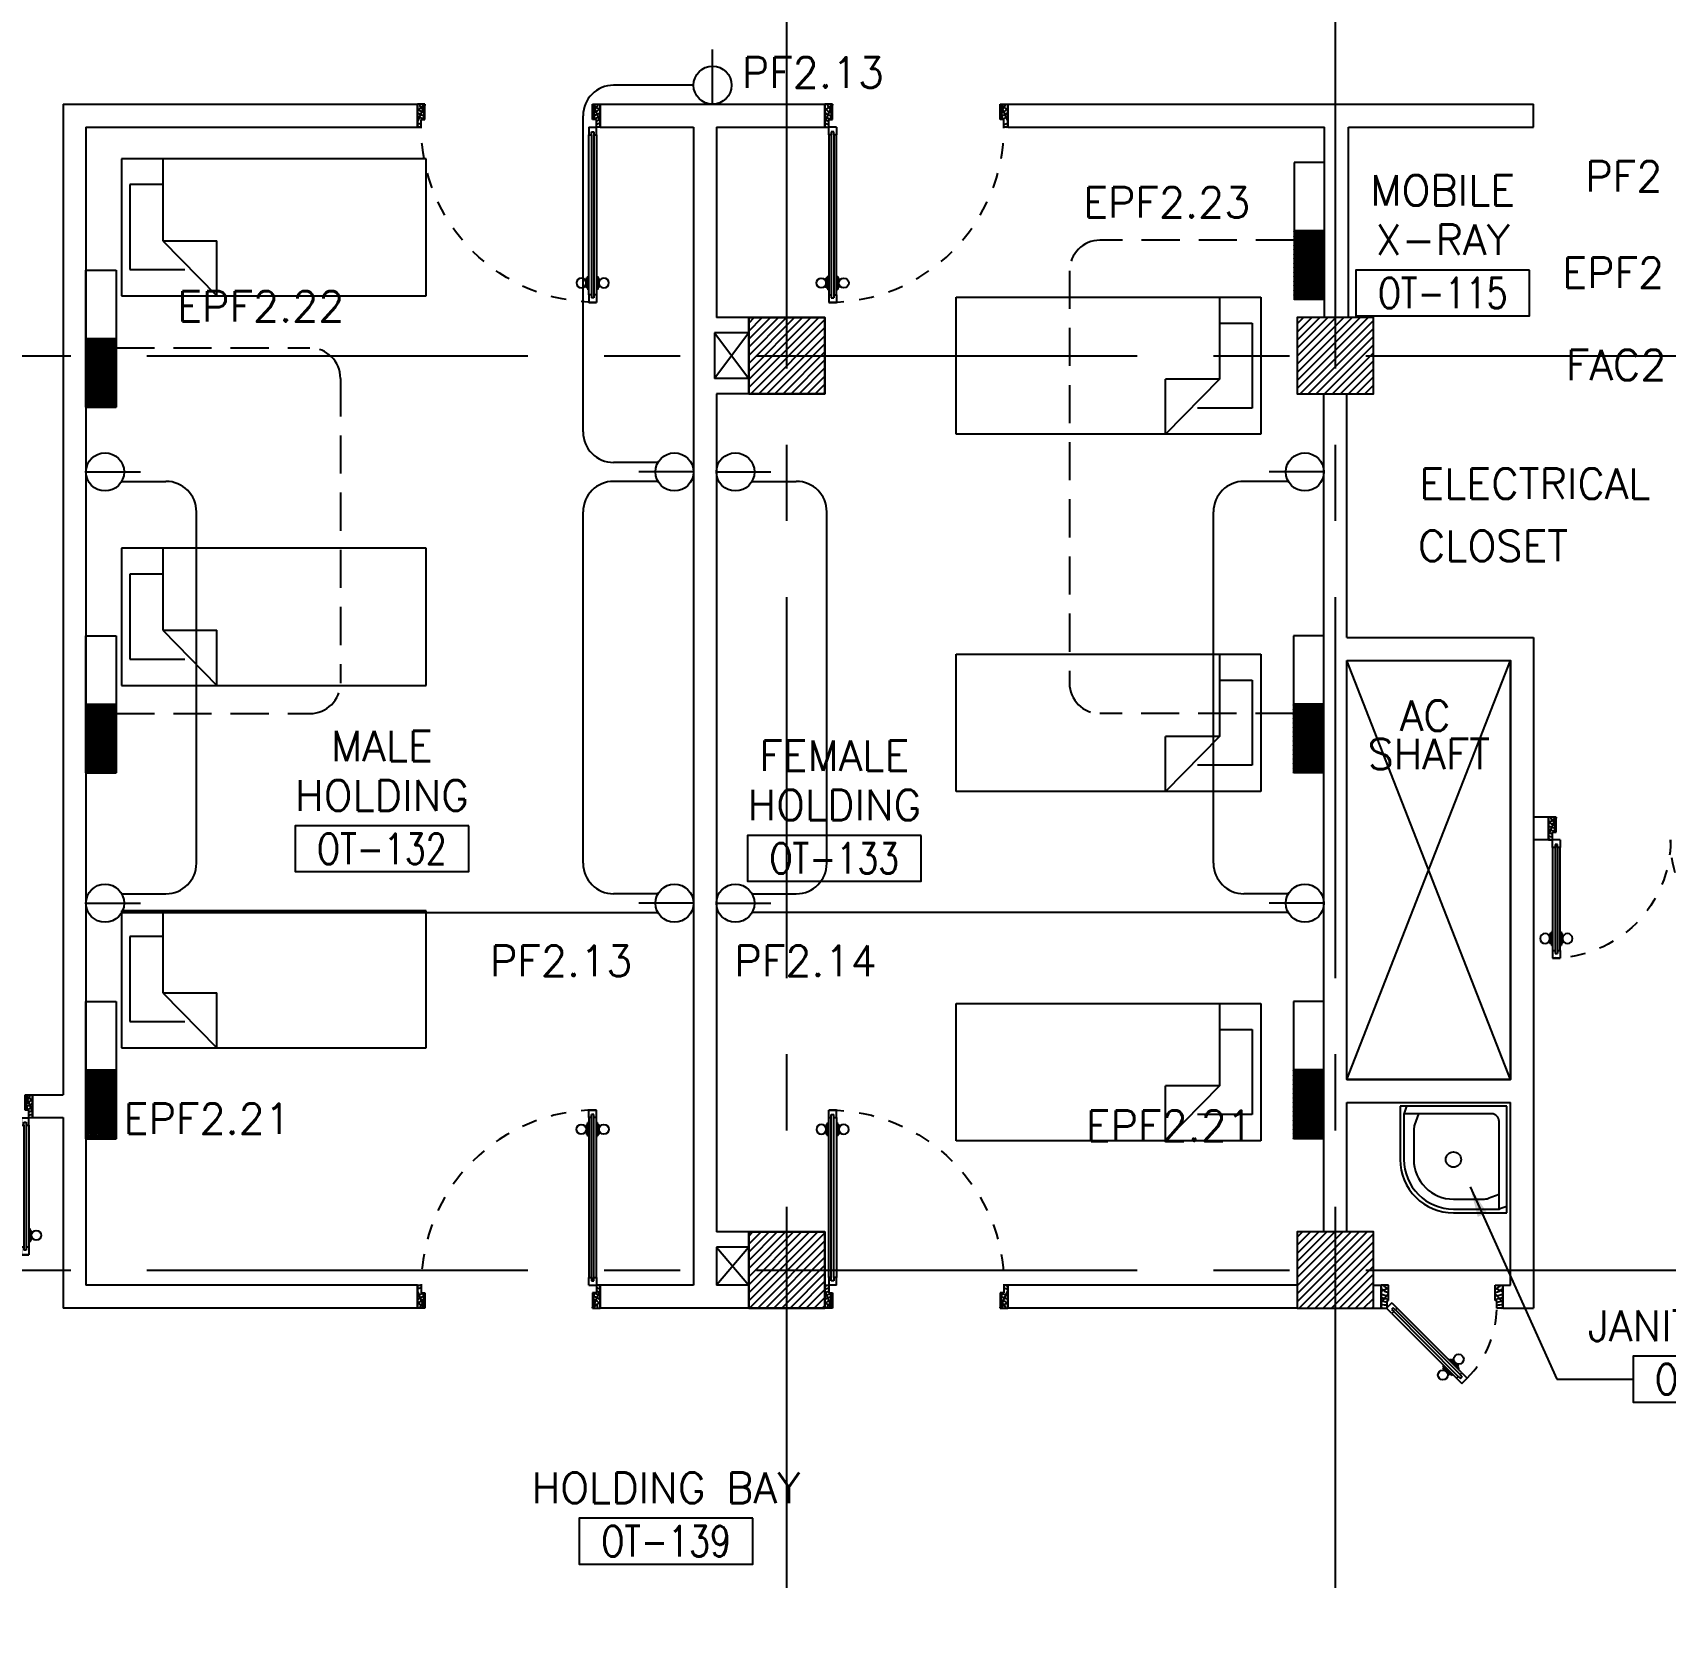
# Model space of a CAD drawing. Extents: x -0.4 to 91.9, y -1.1 to 78.4.
# Drawn here: x 19.6 to 30.32, y 34.54 to 45.09 of the extents above; entities that cross this region are included whole.
import ezdxf
from ezdxf.enums import TextEntityAlignment as Align

# ---------------------------------------------------------------- set-up
doc = ezdxf.new("R2010")
doc.units = 0
doc.header["$MEASUREMENT"] = 0
doc.linetypes.add('CENTERX2', pattern=[4, 2.5, -0.5, 0.5, -0.5])
doc.linetypes.add('HIDDEN', pattern=[0.375, 0.25, -0.125])
doc.layers.get('0').update_dxf_attribs({"color": 11, "linetype": 'CONTINUOUS'})
for name, color, linetype in [('AXES', 11, 'CENTERX2'), ('COL', 11, 'CONTINUOUS'), ('DOOR', 11, 'CONTINUOUS'), ('E-CLINE', 2, 'CONTINUOUS'), ('E-HLINE', 2, 'HIDDEN'), ('E-LITE', 4, 'CONTINUOUS'), ('E-SOCKETS', 4, 'CONTINUOUS'), ('E-TEXT', 4, 'CONTINUOUS'), ('FIX', 11, 'CONTINUOUS'), ('FUR', 11, 'CONTINUOUS'), ('HAT', 11, 'CONTINUOUS'), ('RM-BOX', 11, 'CONTINUOUS'), ('RM-NAME', 11, 'CONTINUOUS'), ('RM-NO', 11, 'CONTINUOUS'), ('SHAFT', 11, 'CONTINUOUS'), ('WALL', 11, 'CONTINUOUS')]:
    doc.layers.add(name, color=color, linetype=linetype)
doc.styles.add('ROMANS', font='ROMANS.shx', dxfattribs={"width": 0.6})

# ---------------------------------------------------------------- blocks, each defined once
blk = doc.blocks.new('*X66')
at = {"color": 0}
for p, q in [((42139, 149531), (42598, 149990)), ((42139, 149584), (42545, 149990)), ((42139, 149637), (42492, 149990)), ((42139, 149690), (42439, 149990)), ((42139, 149743), (42386, 149990)), ((42139, 149796), (42333, 149990)), ((42139, 149849), (42280, 149990)), ((42139, 149902), (42227, 149990)), ((42139, 149955), (42174, 149990)), ((42151, 149490), (42639, 149978)), ((42204, 149490), (42639, 149925)), ((42257, 149490), (42639, 149872)), ((42310, 149490), (42639, 149819)), ((42363, 149490), (42639, 149766)), ((42416, 149490), (42639, 149713)), ((42469, 149490), (42639, 149660)), ((42522, 149490), (42639, 149607)), ((42575, 149490), (42639, 149554)), ((42628, 149490), (42639, 149501))]:
    blk.add_line(p, q, dxfattribs=at)
blk = doc.blocks.new('*X65')
at = {"color": 0}
for p, q in [((38539, 149537), (38992, 149990)), ((38539, 149590), (38939, 149990)), ((38539, 149643), (38886, 149990)), ((38539, 149696), (38833, 149990)), ((38539, 149749), (38780, 149990)), ((38539, 149802), (38726, 149990)), ((38539, 149856), (38673, 149990)), ((38539, 149909), (38620, 149990)), ((38539, 149962), (38567, 149990)), ((38545, 149490), (39039, 149984)), ((38598, 149490), (39039, 149931)), ((38651, 149490), (39039, 149878)), ((38704, 149490), (39039, 149825)), ((38757, 149490), (39039, 149772)), ((38810, 149490), (39039, 149719)), ((38863, 149490), (39039, 149666)), ((38916, 149490), (39039, 149613)), ((38969, 149490), (39039, 149560)), ((39022, 149490), (39039, 149507))]:
    blk.add_line(p, q, dxfattribs=at)
blk = doc.blocks.new('*X62')
at = {"color": 0}
for p, q in [((42139, 155524), (42605, 155990)), ((42139, 155577), (42552, 155990)), ((42139, 155630), (42499, 155990)), ((42139, 155683), (42446, 155990)), ((42139, 155736), (42393, 155990)), ((42139, 155789), (42340, 155990)), ((42139, 155842), (42287, 155990)), ((42139, 155895), (42234, 155990)), ((42139, 155948), (42181, 155990)), ((42158, 155490), (42639, 155971)), ((42211, 155490), (42639, 155918)), ((42264, 155490), (42639, 155865)), ((42317, 155490), (42639, 155812)), ((42370, 155490), (42639, 155759)), ((42423, 155490), (42639, 155706)), ((42476, 155490), (42639, 155653)), ((42529, 155490), (42639, 155600)), ((42582, 155490), (42639, 155546)), ((42635, 155490), (42639, 155493))]:
    blk.add_line(p, q, dxfattribs=at)
blk = doc.blocks.new('*X61')
at = {"color": 0}
for p, q in [((38539, 155530), (38999, 155990)), ((38539, 155583), (38946, 155990)), ((38539, 155636), (38893, 155990)), ((38539, 155689), (38840, 155990)), ((38539, 155742), (38787, 155990)), ((38539, 155795), (38734, 155990)), ((38539, 155848), (38681, 155990)), ((38539, 155901), (38628, 155990)), ((38539, 155954), (38575, 155990)), ((38552, 155490), (39039, 155977)), ((38605, 155490), (39039, 155924)), ((38658, 155490), (39039, 155871)), ((38711, 155490), (39039, 155818)), ((38764, 155490), (39039, 155765)), ((38817, 155490), (39039, 155712)), ((38870, 155490), (39039, 155659)), ((38923, 155490), (39039, 155606)), ((38976, 155490), (39039, 155553)), ((39029, 155490), (39039, 155500))]:
    blk.add_line(p, q, dxfattribs=at)
blk = doc.blocks.new('RM1')
at = {"layer": 'RM-BOX'}
blk.add_lwpolyline([(570, -200), (-570, -200), (-570, -500), (570, -500)], close=True, dxfattribs=at)
at = {"layer": 'RM-NAME', "style": 'ROMANS'}
for tag, p in [('ROOMNAME1', (0, 324)), ('ROOMNAME2', (0, 0))]:
    blk.add_attdef(tag, text='', height=200, dxfattribs=at).set_placement(p, align=Align.MIDDLE)
at = {"layer": 'RM-NO', "style": 'ROMANS', "width": 0.8}
blk.add_attdef('ROOMNO', text='', height=200, dxfattribs=at).set_placement((0, -350), align=Align.MIDDLE)
blk = doc.blocks.new('COL50')
at = {"layer": 'COL'}
blk.add_lwpolyline([(-250, 250), (-250, -250), (250, -250), (250, 250)], close=True, dxfattribs=at)
blk = doc.blocks.new('DOOR80A')
at = {"layer": 'DOOR', "color": 0, "linetype": 'ByBlock'}
for p, q in [((50, 0), (0, 0)), ((0, -150), (0, 0)), ((50, -100), (50, 0)), ((750, 0), (800, 0)), ((750, -100), (750, 0)), ((800, -150), (800, 0)), ((40, -100), (50, -100)), ((40, -150), (40, -100)), ((760, -100), (750, -100)), ((760, -150), (760, -100)), ((0, -150), (40, -150)), ((71, -115), (36, -150)), ((71, -185), (36, -150)), ((80, -148), (69, -159)), ((69, -159), (83, -173)), ((71, -115), (106, -150)), ((83, -173), (71, -185)), ((94, -162), (80, -148)), ((106, -150), (94, -162)), ((800, -150), (760, -150)), ((409, -523), (404, -528)), ((404, -528), (467, -592)), ((444, -488), (449, -483)), ((449, -483), (513, -546)), ((458, -492), (465, -485)), ((504, -537), (458, -492)), ((510, -531), (465, -485)), ((504, -537), (510, -531)), ((413, -537), (406, -543)), ((452, -589), (406, -543)), ((458, -583), (413, -537)), ((458, -583), (452, -589)), ((472, -587), (467, -592)), ((495, -610), (507, -598)), ((495, -610), (531, -645)), ((507, -598), (522, -612)), ((508, -551), (513, -546)), ((519, -586), (531, -574)), ((519, -586), (533, -600)), ((522, -612), (533, -600)), ((531, -574), (566, -610)), ((531, -645), (566, -610)), ((566, -610), (531, -645)), ((566, -610), (531, -645))]:
    blk.add_line(p, q, dxfattribs=at)
at = {"layer": 'DOOR', "linetype": 'ByBlock'}
for p, q in [((0, 0), (0, -150)), ((800, 0), (800, -150)), ((71, -185), (495, -610)), ((83, -173), (507, -598)), ((94, -162), (519, -586)), ((531, -574), (106, -150))]:
    blk.add_line(p, q, dxfattribs=at)
at = {"layer": 'DOOR', "color": 9, "linetype": 'ByBlock'}
for p, q in [((50, -20), (0, -40)), ((50, -57), (0, -114)), ((750, -20), (800, -40)), ((750, -57), (800, -114))]:
    blk.add_line(p, q, dxfattribs=at)
at = {"layer": 'DOOR', "color": 0, "linetype": 'ByBlock'}
for centre in [(510, -485), (406, -589)]:
    blk.add_circle(centre, 32.4, dxfattribs=at)
at = {"layer": 'DOOR', "color": 9, "linetype": 'ByBlock'}
for centre, radius, start, end in [((83, 61), 90.6, 222.1924, 248.8332), ((717, 61), 90.6, 291.1668, 317.8076), ((84, 75), 128, 228.9138, 254.5616), ((93, 163), 237, 247.0019, 259.6432), ((96, 237), 331, 253.1999, 262.0767), ((97, 305), 419, 256.6141, 262.1784), ((716, 75), 128, 285.4384, 311.0862), ((707, 163), 237, 280.3568, 292.9981), ((704, 237), 331, 277.9233, 286.8001), ((703, 305), 419, 277.8216, 283.3859), ((98, 371), 505, 258.8249, 263.419), ((50, 0), 154, 251.1053, 256.2858), ((702, 371), 505, 276.581, 281.1751), ((750, 0), 154, 283.7142, 288.8947)]:
    blk.add_arc(centre, radius, start, end, dxfattribs=at)
at = {"layer": 'DOOR', "linetype": 'HIDDEN', "ltscale": 0.5}
blk.add_arc((85, -136), 675, 315.4463, 358.7997, dxfattribs=at)
at = {"layer": 'WALL'}
for p, q in [((0, 0), (0, -150)), ((800, 0), (800, -150))]:
    blk.add_line(p, q, dxfattribs=at)
blk = doc.blocks.new('JAN-001')
for p, q in [((730, -30), (30, -30)), ((30, -30), (30, -730)), ((705, -80), (130, -80)), ((610, -80), (635, -152)), ((688, -30), (704, -76)), ((705, -380), (705, -84)), ((730, -380), (730, -30)), ((80, -130), (80, -705)), ((640, -380), (640, -184)), ((80, -610), (152, -635)), ((184, -640), (380, -640)), ((30, -688), (76, -704)), ((30, -730), (380, -730)), ((84, -705), (380, -705))]:
    blk.add_line(p, q)
blk.add_circle((380, -380), 50)
for centre, radius, start, end in [((130, -130), 50, 90, 180), ((680, -84), 25, 0, 19.0039), ((540, -184), 100, 0, 19.0039), ((380, -380), 350, 270, 0), ((380, -380), 325, 270, 0), ((380, -380), 260, 270, 0), ((184, -540), 100, 250.9961, 270), ((84, -680), 25, 250.9961, 270)]:
    blk.add_arc(centre, radius, start, end)
blk = doc.blocks.new('A$C2A864A15')
at = {"layer": 'FIX', "rotation": 270}
blk.add_blockref('JAN-001', (730, 730), dxfattribs=at)
blk = doc.blocks.new('DD1600')
at = {"layer": 'DOOR', "color": 0, "linetype": 'ByBlock'}
for p, q in [((235881, 58759), (235931, 58759)), ((235931, 58759), (235881, 58759)), ((235881, 58709), (235881, 58759)), ((235898, 58729), (235914, 58729)), ((235898, 58709), (235898, 58729)), ((235914, 58709), (235914, 58729)), ((235931, 58709), (235931, 58759)), ((237431, 58759), (237381, 58759)), ((237381, 58759), (237431, 58759)), ((237381, 58709), (237381, 58759)), ((237414, 58729), (237398, 58729)), ((237398, 58709), (237398, 58729)), ((237414, 58709), (237414, 58729)), ((237431, 58709), (237431, 58759)), ((235874, 58664), (235865, 58664)), ((235865, 58664), (235865, 58599)), ((235881, 58676), (235874, 58676)), ((235874, 58586), (235874, 58676)), ((235874, 58664), (235874, 58599)), ((235881, 58709), (235898, 58709)), ((235914, 58709), (235931, 58709)), ((235931, 58676), (235938, 58676)), ((235938, 58586), (235938, 58676)), ((235938, 58664), (235947, 58664)), ((235938, 58664), (235938, 58599)), ((235947, 58664), (235947, 58599)), ((237374, 58664), (237365, 58664)), ((237365, 58664), (237365, 58599)), ((237381, 58676), (237374, 58676)), ((237374, 58586), (237374, 58676)), ((237374, 58664), (237374, 58599)), ((237398, 58709), (237381, 58709)), ((237431, 58709), (237414, 58709)), ((237431, 58676), (237438, 58676)), ((237438, 58586), (237438, 58676)), ((237438, 58664), (237447, 58664)), ((237438, 58664), (237438, 58599)), ((237447, 58664), (237447, 58599)), ((235874, 58599), (235865, 58599)), ((235881, 58586), (235874, 58586)), ((235931, 58586), (235938, 58586)), ((235938, 58599), (235947, 58599)), ((237374, 58599), (237365, 58599)), ((237381, 58586), (237374, 58586)), ((237431, 58586), (237438, 58586)), ((237438, 58599), (237447, 58599)), ((235856, 57834), (235856, 57984)), ((235856, 57984), (235881, 57984)), ((235898, 58034), (235881, 58034)), ((235881, 58034), (235881, 57984)), ((235931, 57984), (235881, 57984)), ((235881, 57984), (235881, 57934)), ((235898, 58014), (235898, 58034)), ((235914, 58014), (235898, 58014)), ((235931, 58034), (235914, 58034)), ((235914, 58034), (235914, 58014)), ((235931, 57984), (235931, 58034)), ((237381, 58034), (237398, 58034)), ((237381, 57984), (237381, 58034)), ((237381, 57984), (237431, 57984)), ((237398, 58034), (237398, 58014)), ((237398, 58014), (237414, 58014)), ((237414, 58034), (237431, 58034)), ((237414, 58014), (237414, 58034)), ((237431, 58034), (237431, 57984)), ((237456, 57984), (237431, 57984)), ((237431, 57984), (237431, 57934)), ((237456, 57834), (237456, 57984)), ((235881, 57934), (235906, 57934)), ((235906, 57934), (235906, 57834)), ((237406, 57934), (237406, 57834)), ((237431, 57934), (237406, 57934)), ((235906, 57834), (235856, 57834)), ((237406, 57834), (237456, 57834))]:
    blk.add_line(p, q, dxfattribs=at)
at = {"layer": 'DOOR', "linetype": 'ByBlock'}
for p, q in [((235881, 58034), (235881, 58709)), ((235898, 58034), (235898, 58709)), ((235914, 58034), (235914, 58709)), ((235931, 58709), (235931, 58034)), ((237381, 58709), (237381, 58034)), ((237398, 58034), (237398, 58709)), ((237414, 58034), (237414, 58709)), ((237431, 58034), (237431, 58709))]:
    blk.add_line(p, q, dxfattribs=at)
at = {"layer": 'DOOR', "color": 9, "linetype": 'ByBlock'}
for p, q in [((235906, 57834), (235856, 57947)), ((235906, 57834), (235856, 57874)), ((235906, 57834), (235893, 57934)), ((237406, 57834), (237456, 57947)), ((237406, 57834), (237420, 57934)), ((237406, 57834), (237456, 57874))]:
    blk.add_line(p, q, dxfattribs=at)
at = {"layer": 'DOOR', "color": 0, "linetype": 'ByBlock'}
for centre in [(235833, 58631), (235980, 58631), (237333, 58631), (237480, 58631)]:
    blk.add_circle(centre, 32.4, dxfattribs=at)
at = {"layer": 'DOOR', "linetype": 'HIDDEN', "ltscale": 0.5}
for centre, start, end in [((235882, 57984), 359.9683, 90.0296), ((237431, 57984), 89.9704, 180.0317)]:
    blk.add_arc(centre, 775, start, end, dxfattribs=at)
at = {"layer": 'DOOR', "color": 9, "linetype": 'ByBlock'}
for centre, radius, start, end in [((235906, 57834), 154, 103.7142, 108.8947), ((237406, 57834), 154, 71.1053, 76.2858), ((235906, 57834), 134, 100.72, 111.8402), ((235906, 57834), 114, 102.6226, 115.9162), ((235906, 57834), 94.4, 90, 121.9818), ((235906, 57834), 74.4, 90, 132.2236), ((235906, 57834), 54.4, 90, 156.7926), ((235906, 57834), 34.4, 90, 180), ((237406, 57834), 94.4, 58.0182, 90), ((237406, 57834), 74.4, 47.7764, 90), ((237406, 57834), 54.4, 23.2074, 90), ((237406, 57834), 34.4, 0, 90), ((237406, 57834), 134, 68.1598, 79.28), ((237406, 57834), 114, 64.0838, 77.3774), ((235906, 57834), 14.4, 90, 180), ((237406, 57834), 14.4, 0, 90)]:
    blk.add_arc(centre, radius, start, end, dxfattribs=at)
blk = doc.blocks.new('A$C272A55A0')
at = {"layer": 'DOOR', "color": 0, "linetype": 'ByBlock'}
for p, q in [((0, 900), (0, 1050)), ((50, 1050), (0, 1050)), ((50, 950), (50, 1050)), ((1750, 950), (1750, 1050)), ((1750, 1050), (1800, 1050)), ((1800, 1050), (1800, 900)), ((0, 900), (25, 900)), ((25, 950), (50, 950)), ((25, 900), (25, 950)), ((75, 900), (25, 900)), ((25, 850), (25, 900)), ((58, 870), (42, 870)), ((42, 870), (42, 850)), ((58, 850), (58, 870)), ((75, 900), (75, 850)), ((1725, 900), (1775, 900)), ((1725, 900), (1725, 850)), ((1742, 870), (1758, 870)), ((1742, 850), (1742, 870)), ((1775, 950), (1750, 950)), ((1758, 870), (1758, 850)), ((1775, 900), (1775, 950)), ((1800, 900), (1775, 900)), ((1775, 850), (1775, 900)), ((42, 850), (25, 850)), ((75, 850), (58, 850)), ((1725, 850), (1742, 850)), ((1758, 850), (1775, 850)), ((1718, 160), (1709, 160)), ((1709, 95), (1709, 160)), ((1725, 173), (1718, 173)), ((1718, 173), (1718, 83)), ((1718, 95), (1718, 160)), ((1775, 173), (1782, 173)), ((1782, 173), (1782, 83)), ((1782, 160), (1791, 160)), ((1782, 95), (1782, 160)), ((1791, 95), (1791, 160)), ((25, 50), (42, 50)), ((25, 50), (25, 0)), ((25, 0), (75, 0)), ((75, 0), (25, 0)), ((42, 50), (42, 30)), ((42, 30), (58, 30)), ((58, 50), (75, 50)), ((58, 50), (58, 30)), ((75, 50), (75, 0)), ((1718, 95), (1709, 95)), ((1725, 83), (1718, 83)), ((1742, 50), (1725, 50)), ((1725, 50), (1725, 0)), ((1775, 0), (1725, 0)), ((1725, 0), (1775, 0)), ((1742, 50), (1742, 30)), ((1758, 30), (1742, 30)), ((1775, 50), (1758, 50)), ((1758, 50), (1758, 30)), ((1775, 83), (1782, 83)), ((1775, 50), (1775, 0)), ((1782, 95), (1791, 95))]:
    blk.add_line(p, q, dxfattribs=at)
at = {"layer": 'DOOR', "color": 9, "linetype": 'ByBlock'}
for p, q in [((50, 1050), (0, 1010)), ((50, 1050), (0, 937)), ((50, 1050), (37, 950)), ((1750, 1050), (1800, 1010)), ((1750, 1050), (1800, 937)), ((1750, 1050), (1763, 950))]:
    blk.add_line(p, q, dxfattribs=at)
at = {"layer": 'DOOR', "linetype": 'ByBlock'}
for p, q in [((25, 850), (25, 50)), ((42, 850), (42, 50)), ((58, 850), (58, 50)), ((75, 50), (75, 850)), ((1725, 50), (1725, 850)), ((1742, 850), (1742, 50)), ((1758, 850), (1758, 50)), ((1775, 850), (1775, 50))]:
    blk.add_line(p, q, dxfattribs=at)
at = {"layer": 'DOOR', "color": 0, "linetype": 'ByBlock'}
for centre in [(1676, 128), (1824, 128)]:
    blk.add_circle(centre, 32.4, dxfattribs=at)
at = {"layer": 'DOOR', "color": 9, "linetype": 'ByBlock'}
for centre, radius, start, end in [((50, 1050), 54.4, 203.2074, 270), ((50, 1050), 74.4, 227.7764, 270), ((50, 1050), 94.4, 238.0182, 270), ((50, 1050), 34.4, 180, 270), ((50, 1050), 14.4, 180, 270), ((1750, 1050), 14.4, 270, 0), ((1750, 1050), 34.4, 270, 0), ((1750, 1050), 54.4, 270, 336.7926), ((1750, 1050), 74.4, 270, 312.2236), ((1750, 1050), 94.4, 270, 301.9818), ((50, 1050), 114, 244.0838, 257.3774), ((50, 1050), 134, 248.1598, 259.28), ((50, 1050), 154, 251.1053, 256.2858), ((1750, 1050), 114, 282.6226, 295.9162), ((1750, 1050), 134, 280.72, 291.8402), ((1750, 1050), 154, 283.7142, 288.8947)]:
    blk.add_arc(centre, radius, start, end, dxfattribs=at)
at = {"layer": 'DOOR', "linetype": 'HIDDEN', "ltscale": 0.5}
for centre, start, end in [((50, 851), 268.3174, 3.2965), ((1750, 851), 176.7035, 271.6826)]:
    blk.add_arc(centre, 851, start, end, dxfattribs=at)
at = {"layer": 'WALL', "linetype": 'ByBlock'}
blk.add_line((1800, 900), (1800, 1050), dxfattribs=at)
blk = doc.blocks.new('DOOR100')
at = {"layer": 'DOOR', "color": 0, "linetype": 'ByBlock'}
for p, q in [((-25, 1300), (-75, 1300)), ((-75, 1300), (-25, 1300)), ((-75, 1250), (-75, 1300)), ((-25, 1250), (-25, 1300)), ((-82, 1205), (-91, 1205)), ((-91, 1205), (-91, 1140)), ((-75, 1218), (-82, 1218)), ((-82, 1128), (-82, 1218)), ((-82, 1205), (-82, 1140)), ((-58, 1250), (-75, 1250)), ((-42, 1270), (-58, 1270)), ((-58, 1250), (-58, 1270)), ((-42, 1250), (-42, 1270)), ((-25, 1250), (-42, 1250)), ((-25, 1218), (-18, 1218)), ((-18, 1128), (-18, 1218)), ((-18, 1205), (-9, 1205)), ((-18, 1205), (-18, 1140)), ((-9, 1205), (-9, 1140)), ((-82, 1140), (-91, 1140)), ((-75, 1128), (-82, 1128)), ((-25, 1128), (-18, 1128)), ((-18, 1140), (-9, 1140)), ((-1200, 0), (-1200, 150)), ((-1200, 150), (-1175, 150)), ((-1200, 150), (-1200, 0)), ((-1175, 150), (-1175, 100)), ((-75, 200), (-58, 200)), ((-75, 150), (-75, 200)), ((-75, 150), (-25, 150)), ((-58, 200), (-58, 180)), ((-58, 180), (-42, 180)), ((-42, 200), (-25, 200)), ((-42, 180), (-42, 200)), ((-25, 200), (-25, 150)), ((0, 150), (-25, 150)), ((-25, 150), (-25, 100)), ((0, 150), (0, 0)), ((-1150, 0), (-1200, 0)), ((-1175, 100), (-1150, 100)), ((-1150, 100), (-1150, 0)), ((-50, 100), (-50, 0)), ((-25, 100), (-50, 100)), ((-50, 0), (0, 0))]:
    blk.add_line(p, q, dxfattribs=at)
at = {"layer": 'DOOR', "linetype": 'ByBlock'}
for p, q in [((-75, 1250), (-75, 200)), ((-58, 200), (-58, 1250)), ((-42, 200), (-42, 1250)), ((-25, 200), (-25, 1250)), ((0, 0), (0, 150))]:
    blk.add_line(p, q, dxfattribs=at)
at = {"layer": 'DOOR', "color": 9, "linetype": 'ByBlock'}
for p, q in [((-1150, 0), (-1200, 114)), ((-50, 0), (0, 114)), ((-1150, 0), (-1200, 40)), ((-1150, 0), (-1163, 100)), ((-50, 0), (-37, 100)), ((-50, 0), (0, 40))]:
    blk.add_line(p, q, dxfattribs=at)
at = {"layer": 'DOOR', "color": 0, "linetype": 'ByBlock'}
for centre in [(-124, 1173), (24, 1173)]:
    blk.add_circle(centre, 32.4, dxfattribs=at)
at = {"layer": 'DOOR', "linetype": 'HIDDEN', "ltscale": 0.5}
blk.add_arc((-25, 150), 1150, 90, 180.0001, dxfattribs=at)
at = {"layer": 'DOOR', "color": 9, "linetype": 'ByBlock'}
for centre, radius, start, end in [((-1150, 0), 154, 103.7142, 108.8947), ((-1150, 0), 134, 100.72, 111.8402), ((-50, 0), 134, 68.1598, 79.28), ((-50, 0), 114, 64.0838, 77.3774), ((-50, 0), 154, 71.1053, 76.2858), ((-1150, 0), 94.4, 90, 121.9818), ((-1150, 0), 74.4, 90, 132.2236), ((-1150, 0), 54.4, 90, 156.7926), ((-1150, 0), 34.4, 90, 180), ((-1150, 0), 14.4, 90, 180), ((-50, 0), 94.4, 58.0182, 90), ((-50, 0), 74.4, 47.7764, 90), ((-50, 0), 54.4, 23.2074, 90), ((-50, 0), 34.4, 0, 90), ((-50, 0), 14.4, 0, 90)]:
    blk.add_arc(centre, radius, start, end, dxfattribs=at)
blk = doc.blocks.new('BHU')
at = {"color": 8}
for p, q in [((0, -311), (145, 1)), ((0, -340), (159, 1)), ((0, -370), (173, 1)), ((0, -399), (187, 1)), ((0, -281), (132, 1)), ((0, -251), (118, 1)), ((0, -15), (7, 1)), ((0, -44), (21, 1)), ((0, -74), (35, 1)), ((0, -104), (49, 1)), ((0, -133), (63, 1)), ((0, -163), (76, 1)), ((0, -192), (90, 1)), ((0, -222), (104, 1)), ((0, -429), (199, -1)), ((4, -450), (199, -31)), ((18, -450), (199, -61)), ((32, -450), (199, -90)), ((45, -450), (199, -120)), ((59, -450), (199, -149)), ((73, -450), (199, -179)), ((87, -450), (199, -208)), ((101, -450), (199, -238)), ((114, -450), (199, -268)), ((128, -450), (199, -297)), ((142, -450), (199, -327)), ((156, -450), (199, -356)), ((169, -450), (199, -386)), ((183, -450), (199, -416)), ((197, -450), (199, -445))]:
    blk.add_line(p, q, dxfattribs=at)
at = {"layer": 'E-SOCKETS'}
for p, q in [((0, 450), (199, 450)), ((0, -450), (0, 450)), ((199, 450), (199, -450))]:
    blk.add_line(p, q, dxfattribs=at)
at = {"layer": 'E-SOCKETS', "color": 4}
for p, q in [((0, 1), (199, 1)), ((0, -450), (199, -450))]:
    blk.add_line(p, q, dxfattribs=at)

msp = doc.modelspace()

# ---------------------------------------------------------------- linework, layer by layer
at = {"layer": 'AXES'}
for p, q in [((24.55, -1.1143), (24.55, 77.6984)), ((28.15, -1.1143), (28.15, 77.6984)), ((0.35, 42.97), (68.39, 42.97)), ((0.35, 36.97), (68.39, 36.97))]:
    msp.add_line(p, q, dxfattribs=at)
at = {"layer": 'COL'}
for points in [[(24.3, 43.22), (24.3, 42.72), (24.8, 42.72), (24.8, 43.22)], [(24.3, 37.22), (24.3, 36.72), (24.8, 36.72), (24.8, 37.22)]]:
    msp.add_lwpolyline(points, close=True, dxfattribs=at)
at = {"layer": 'E-CLINE', "color": 4}
msp.add_line((23.9375, 44.745), (23.4128, 44.745), dxfattribs=at)
at = {"layer": 'E-CLINE', "color": 4, "linetype": 'ByBlock'}
for p, q in [((23.2128, 42.4695), (23.2128, 44.545)), ((23.704, 42.2695), (23.4128, 42.2695)), ((20.1835, 42.1454), (20.4747, 42.1454)), ((23.704, 42.1454), (23.4128, 42.1454)), ((24.321, 42.1454), (24.6122, 42.1454)), ((27.8415, 42.1454), (27.5503, 42.1454)), ((20.6747, 39.6392), (20.6747, 41.9454)), ((23.2128, 39.6392), (23.2128, 41.9454)), ((24.8122, 39.6392), (24.8122, 41.9454)), ((27.3503, 39.6392), (27.3503, 41.9454)), ((20.1835, 39.4392), (20.4747, 39.4392)), ((23.704, 39.4392), (23.4128, 39.4392)), ((24.321, 39.4392), (24.6122, 39.4392)), ((27.8415, 39.4392), (27.5503, 39.4392)), ((20.1835, 39.3151), (23.704, 39.3151)), ((27.8415, 39.3151), (24.321, 39.3151))]:
    msp.add_line(p, q, dxfattribs=at)
for centre, start, end in [((23.4128, 44.545), 90, 180), ((23.4128, 42.4695), 180, 270), ((20.4747, 41.9454), 0, 90), ((23.4128, 41.9454), 90, 180), ((24.6122, 41.9454), 0, 90), ((27.5503, 41.9454), 90, 180), ((20.4747, 39.6392), 270, 0), ((23.4128, 39.6392), 180, 270), ((24.6122, 39.6392), 270, 0), ((27.5503, 39.6392), 180, 270)]:
    msp.add_arc(centre, 0.2, start, end, dxfattribs=at)
at = {"layer": 'E-HLINE', "color": 4}
for p, q in [((27.8787, 43.7275), (26.6051, 43.7275)), ((26.4051, 43.5275), (26.4051, 40.8213)), ((20.1494, 43.0213), (21.4199, 43.0213)), ((21.6199, 42.8213), (21.6199, 40.8213)), ((20.1494, 40.6213), (21.4199, 40.6213)), ((27.8756, 40.6213), (26.6051, 40.6213))]:
    msp.add_line(p, q, dxfattribs=at)
for centre, start, end in [((26.6051, 43.5275), 90, 180), ((21.4199, 42.8213), 0, 90), ((21.4199, 40.8213), 270, 0), ((26.6051, 40.8213), 180, 270)]:
    msp.add_arc(centre, 0.2, start, end, dxfattribs=at)
at = {"layer": 'E-SOCKETS'}
for p, q in [((24.0625, 44.62), (24.0625, 44.9783)), ((19.95, 42.2075), (20.3083, 42.2075)), ((23.9375, 42.2075), (23.5792, 42.2075)), ((24.0875, 42.2075), (24.4458, 42.2075)), ((28.075, 42.2075), (27.7167, 42.2075)), ((19.95, 39.3772), (20.3083, 39.3772)), ((23.9375, 39.3772), (23.5792, 39.3772)), ((24.0875, 39.3772), (24.4458, 39.3772)), ((28.075, 39.3772), (27.7167, 39.3772))]:
    msp.add_line(p, q, dxfattribs=at)
for centre in [(24.0625, 44.745), (20.075, 42.2075), (23.8125, 42.2075), (24.2125, 42.2075), (27.95, 42.2075), (20.075, 39.3772), (23.8125, 39.3772), (24.2125, 39.3772), (27.95, 39.3772)]:
    msp.add_circle(centre, 0.125, dxfattribs=at)
at = {"layer": 'FUR'}
for p, q in [((22.1831, 44.2627), (20.1831, 44.2627)), ((20.1831, 44.2627), (20.1831, 43.3627)), ((20.4547, 44.2627), (20.4547, 43.7238)), ((22.1831, 43.3627), (22.1831, 44.2627)), ((20.2385, 44.0928), (20.2385, 43.5349)), ((20.4547, 44.0928), (20.2385, 44.0928)), ((20.4547, 43.7238), (20.8081, 43.7238)), ((20.4547, 43.7238), (20.8081, 43.3627)), ((20.8081, 43.3627), (20.8081, 43.7238)), ((20.2385, 43.5349), (20.5982, 43.5349)), ((20.1831, 43.3627), (22.1831, 43.3627)), ((25.6606, 42.4544), (25.6606, 43.3544)), ((25.6606, 43.3544), (27.6606, 43.3544)), ((27.3889, 43.3544), (27.3889, 42.8155)), ((27.6606, 43.3544), (27.6606, 42.4544)), ((27.3889, 43.1845), (27.6051, 43.1845)), ((27.6051, 43.1845), (27.6051, 42.6265)), ((27.3889, 42.8155), (27.0355, 42.8155)), ((27.0355, 42.4544), (27.0355, 42.8155)), ((27.3889, 42.8155), (27.0355, 42.4544)), ((27.6051, 42.6265), (27.2454, 42.6265)), ((27.6606, 42.4544), (25.6606, 42.4544)), ((22.1831, 41.7068), (20.1831, 41.7068)), ((20.1831, 41.7068), (20.1831, 40.8068)), ((20.4547, 41.7068), (20.4547, 41.168)), ((22.1831, 40.8068), (22.1831, 41.7068)), ((20.2385, 41.5369), (20.2385, 40.979)), ((20.4547, 41.5369), (20.2385, 41.5369)), ((20.4547, 41.168), (20.8081, 41.168)), ((20.4547, 41.168), (20.8081, 40.8068)), ((20.8081, 40.8068), (20.8081, 41.168)), ((20.2385, 40.979), (20.5982, 40.979)), ((25.6606, 40.1108), (25.6606, 41.0108)), ((25.6606, 41.0108), (27.6606, 41.0108)), ((27.3889, 41.0108), (27.3889, 40.4719)), ((27.6606, 41.0108), (27.6606, 40.1108)), ((27.3889, 40.8409), (27.6051, 40.8409)), ((27.6051, 40.8409), (27.6051, 40.2829)), ((20.1831, 40.8068), (22.1831, 40.8068)), ((27.3889, 40.4719), (27.0355, 40.4719)), ((27.0355, 40.1108), (27.0355, 40.4719)), ((27.3889, 40.4719), (27.0355, 40.1108)), ((27.6051, 40.2829), (27.2454, 40.2829)), ((27.6606, 40.1108), (25.6606, 40.1108)), ((22.1831, 39.3279), (20.1831, 39.3279)), ((20.1831, 39.3279), (20.1831, 38.4279)), ((20.4547, 39.3279), (20.4547, 38.7891)), ((22.1831, 38.4279), (22.1831, 39.3279)), ((20.2385, 39.158), (20.2385, 38.6001)), ((20.4547, 39.158), (20.2385, 39.158)), ((20.4547, 38.7891), (20.8081, 38.7891)), ((20.4547, 38.7891), (20.8081, 38.4279)), ((20.8081, 38.4279), (20.8081, 38.7891)), ((25.6606, 37.8185), (25.6606, 38.7185)), ((25.6606, 38.7185), (27.6606, 38.7185)), ((27.3889, 38.7185), (27.3889, 38.1797)), ((27.6606, 38.7185), (27.6606, 37.8185)), ((20.2385, 38.6001), (20.5982, 38.6001)), ((27.3889, 38.5486), (27.6051, 38.5486)), ((27.6051, 38.5486), (27.6051, 37.9907)), ((20.1831, 38.4279), (22.1831, 38.4279)), ((27.3889, 38.1797), (27.0355, 38.1797)), ((27.0355, 37.8185), (27.0355, 38.1797)), ((27.3889, 38.1797), (27.0355, 37.8185)), ((27.6051, 37.9907), (27.2454, 37.9907)), ((27.6606, 37.8185), (25.6606, 37.8185))]:
    msp.add_line(p, q, dxfattribs=at)
at = {"layer": 'RM-NAME', "color": 8}
for p, q in [((29.0346, 37.515), (29.6033, 36.2539)), ((29.6033, 36.2539), (30.1044, 36.2539))]:
    msp.add_line(p, q, dxfattribs=at)
msp.add_solid([(29.0847, 37.3186), (29.1457, 37.3454), (29.0346, 37.515)], dxfattribs=at)
at = {"layer": 'SHAFT', "linetype": 'ByBlock'}
for p, q in [((24.3, 43.12), (24.075, 42.82)), ((24.075, 43.12), (24.3, 42.82))]:
    msp.add_line(p, q, dxfattribs=at)
at = {"layer": 'SHAFT', "linetype": 'Continuous'}
for p, q in [((29.3, 38.22), (28.225, 40.97)), ((28.225, 38.22), (29.3, 40.97))]:
    msp.add_line(p, q, dxfattribs=at)
at = {"layer": 'WALL'}
for p, q in [((19.8, 44.62), (22.125, 44.62)), ((19.8, 44.62), (19.8, 38.1201)), ((22.125, 44.62), (22.125, 44.47)), ((23.325, 44.62), (24.8, 44.62)), ((23.325, 44.62), (23.325, 44.47)), ((26, 44.62), (29.45, 44.62)), ((19.95, 44.47), (19.95, 36.87)), ((19.95, 44.47), (22.125, 44.47)), ((23.325, 44.47), (23.9375, 44.47)), ((23.9375, 44.47), (23.9375, 36.87)), ((24.0875, 44.47), (24.0875, 43.22)), ((24.0875, 44.47), (24.8, 44.47)), ((26, 44.47), (28.0781, 44.47)), ((28.0781, 43.22), (28.0781, 44.47)), ((28.2372, 43.22), (28.2372, 44.47)), ((28.2372, 44.47), (29.45, 44.47)), ((24.075, 43.12), (24.075, 42.82)), ((24.0875, 42.72), (24.0875, 37.22)), ((28.075, 41.045), (28.075, 42.72)), ((28.225, 41.12), (28.225, 42.72)), ((28.075, 37.22), (28.075, 41.045)), ((29.45, 41.12), (29.45, 36.72)), ((28.225, 38.22), (28.225, 40.97)), ((29.55, 39.9426), (29.45, 39.9426)), ((29.55, 39.7926), (29.55, 39.9426)), ((29.55, 39.7926), (29.45, 39.7926)), ((19.6, 38.1201), (19.8, 38.1201)), ((28.225, 37.22), (28.225, 38.07)), ((19.6, 37.9701), (19.8, 37.9701)), ((19.8, 37.9701), (19.8, 36.72)), ((24.0875, 37.12), (24.0875, 36.87)), ((22.125, 36.87), (19.95, 36.87)), ((22.125, 36.87), (22.125, 36.72)), ((23.9375, 36.87), (23.325, 36.87)), ((23.325, 36.87), (23.325, 36.72)), ((24.3, 36.87), (24.0875, 36.87)), ((27.9, 36.87), (26, 36.87)), ((28.4, 36.87), (28.45, 36.87)), ((28.45, 36.72), (28.45, 36.87)), ((29.25, 36.87), (29.3, 36.87)), ((29.25, 36.72), (29.25, 36.87)), ((22.125, 36.72), (19.8, 36.72)), ((23.475, 36.72), (23.325, 36.72)), ((24.3, 36.72), (23.325, 36.72)), ((27.9, 36.72), (26, 36.72)), ((28.4, 36.72), (28.45, 36.72)), ((29.25, 36.72), (29.45, 36.72))]:
    msp.add_line(p, q, dxfattribs=at)
at = {"layer": 'WALL', "linetype": 'ByBlock'}
for p, q in [((24.8, 44.47), (24.8, 44.62)), ((26, 44.47), (26, 44.62)), ((29.45, 44.47), (29.45, 44.62)), ((24.3, 43.22), (24.0875, 43.22)), ((24.3, 43.12), (24.075, 43.12)), ((24.3, 42.82), (24.075, 42.82)), ((24.3, 42.72), (24.0875, 42.72)), ((28.225, 41.12), (29.45, 41.12)), ((28.225, 40.97), (29.3, 40.97)), ((29.3, 38.22), (29.3, 40.97)), ((28.225, 38.22), (29.3, 38.22)), ((19.6, 38.1201), (19.6, 37.9701)), ((28.225, 38.07), (29.3, 38.07)), ((29.3, 36.87), (29.3, 38.07)), ((24.3, 37.22), (24.0875, 37.22)), ((24.3, 37.12), (24.0875, 37.12)), ((24.3, 37.12), (24.0875, 36.87)), ((24.0875, 37.12), (24.3, 36.87)), ((26, 36.87), (26, 36.72))]:
    msp.add_line(p, q, dxfattribs=at)
at = {"layer": 'WALL', "linetype": 'ByBlock', "ltscale": 0.3}
for points in [[(24.3, 43.22), (24.8, 43.22), (24.8, 42.72), (24.3, 42.72)], [(28.4, 43.22), (27.9, 43.22), (27.9, 42.72), (28.4, 42.72)], [(24.8, 36.72), (24.3, 36.72), (24.3, 37.22), (24.8, 37.22)], [(28.4, 37.22), (27.9, 37.22), (27.9, 36.72), (28.4, 36.72)]]:
    msp.add_lwpolyline(points, close=True, dxfattribs=at)
at = {"layer": 'WALL'}
msp.add_lwpolyline([(28.225, 40.97), (29.3, 40.97), (29.3, 38.22), (28.225, 38.22)], close=True, dxfattribs=at)

# ---------------------------------------------------------------- block references
at = {"layer": 'COL', "xscale": 0.001, "yscale": 0.001, "zscale": 0.001}
for p in [(28.15, 42.97), (28.15, 36.97)]:
    msp.add_blockref('COL50', p, dxfattribs=at)
at = {"layer": 'DOOR', "yscale": 0.001, "zscale": 0.001}
for p, xscale, rotation in [((23.325, 44.62), -0.001, 179.9999999999896), ((24.8, 44.62), 0.001, 180.0000000000104), ((23.325, 36.72), 0.001, 1.039168751049146e-11), ((24.8, 36.72), -0.001, 359.9999999999896)]:
    msp.add_blockref('DOOR100', p, dxfattribs=dict(at, xscale=xscale, rotation=rotation))
at = {"layer": 'DOOR', "color": 0, "linetype": 'ByBlock', "xscale": -0.001, "yscale": 0.001, "zscale": 0.001, "rotation": 180}
msp.add_blockref('DD1600', (-206.3062, 97.7763), dxfattribs=at)
at = {"layer": 'DOOR', "color": 0, "linetype": 'ByBlock', "xscale": 0.001, "yscale": 0.001, "zscale": 0.001}
msp.add_blockref('A$C272A55A0', (17.8, 37.0696), dxfattribs=at)
at = {"layer": 'DOOR', "color": 7, "linetype": 'ByBlock', "xscale": 0.001, "yscale": 0.001, "zscale": 0.001}
msp.add_blockref('DOOR80A', (28.45, 36.87), dxfattribs=at)
at = {"layer": 'E-CLINE', "yscale": 0.0009999999892897904, "zscale": 0.001}
for p, xscale in [((28.0781, 43.7881), -0.0009999999892897904), ((19.95, 43.0819), 0.0009999999892897904), ((19.95, 40.6819), 0.0009999999892897904), ((28.075, 40.6819), -0.0009999999892897904), ((19.95, 38.2819), 0.0009999999892897904), ((28.075, 38.2819), -0.0009999999892897904)]:
    msp.add_blockref('BHU', p, dxfattribs=dict(at, xscale=xscale))
at = {"layer": 'FIX', "linetype": 'ByBlock', "xscale": 0.001, "yscale": 0.001, "zscale": 0.001}
msp.add_blockref('A$C2A864A15', (28.575, 37.345), dxfattribs=at)
at = {"layer": 'HAT', "xscale": 0.001, "yscale": 0.001, "zscale": 0.001}
for name in ['*X61', '*X62', '*X65', '*X66']:
    msp.add_blockref(name, (-14.2392, -112.7697), dxfattribs=at)
at = {"layer": 'RM-NAME', "xscale": 0.001, "yscale": 0.001, "zscale": 0.001}
for p, values in [((28.8548, 43.731), {'ROOMNO': 'OT-115', 'ROOMNAME2': 'X-RAY', 'ROOMNAME1': 'MOBILE'}), ((21.8921, 40.0844), {'ROOMNO': 'OT-132', 'ROOMNAME2': 'HOLDING', 'ROOMNAME1': 'MALE'}), ((24.8615, 40.0218), {'ROOMNO': 'OT-133', 'ROOMNAME2': 'HOLDING', 'ROOMNAME1': 'FEMALE'}), ((30.6743, 36.6039), {'ROOMNO': 'OT-134', 'ROOMNAME2': 'JANITOR R.N.'}), ((23.7574, 35.5409), {'ROOMNO': 'OT-139', 'ROOMNAME2': 'HOLDING BAY'})]:
    msp.add_blockref('RM1', p, dxfattribs=at).add_auto_attribs(values)

# ---------------------------------------------------------------- texts
at = {"layer": 'E-HLINE', "color": 4, "style": 'ROMANS'}
for s, p in [('PF2', (29.7909, 44.0467)), ('EPF2', (29.6396, 43.4146)), ('FAC2', (29.6637, 42.8091))]:
    msp.add_text(s, height=0.2, dxfattribs=at).set_placement(p)
at = {"layer": 'E-LITE', "color": 4, "style": 'ROMANS'}
for s, p in [(' EPF2.23', (26.3578, 43.8758)), (' EPF2.22', (20.4121, 43.1933)), (' EPF2.21', (20.0607, 37.8627)), (' EPF2.21', (26.3749, 37.8167))]:
    msp.add_text(s, height=0.2, dxfattribs=at).set_placement(p)
at = {"layer": 'E-TEXT', "color": 4, "style": 'ROMANS'}
for s, p in [(' PF2.13', (24.1173, 44.7286)), ('ELECTRICAL', (28.7019, 42.0303)), ('CLOSET', (28.6926, 41.622)), (' PF2.13', (22.4641, 38.8986)), (' PF2.14', (24.0686, 38.8986))]:
    msp.add_text(s, height=0.2, dxfattribs=at).set_placement(p)
at = {"layer": 'RM-NAME', "style": 'ROMANS'}
for s, p in [('AC', (28.7407, 40.6075)), ('SHAFT', (28.7639, 40.3559))]:
    msp.add_text(s, height=0.2, dxfattribs=at).set_placement(p, align=Align.MIDDLE)

doc.saveas('drawing.dxf')
